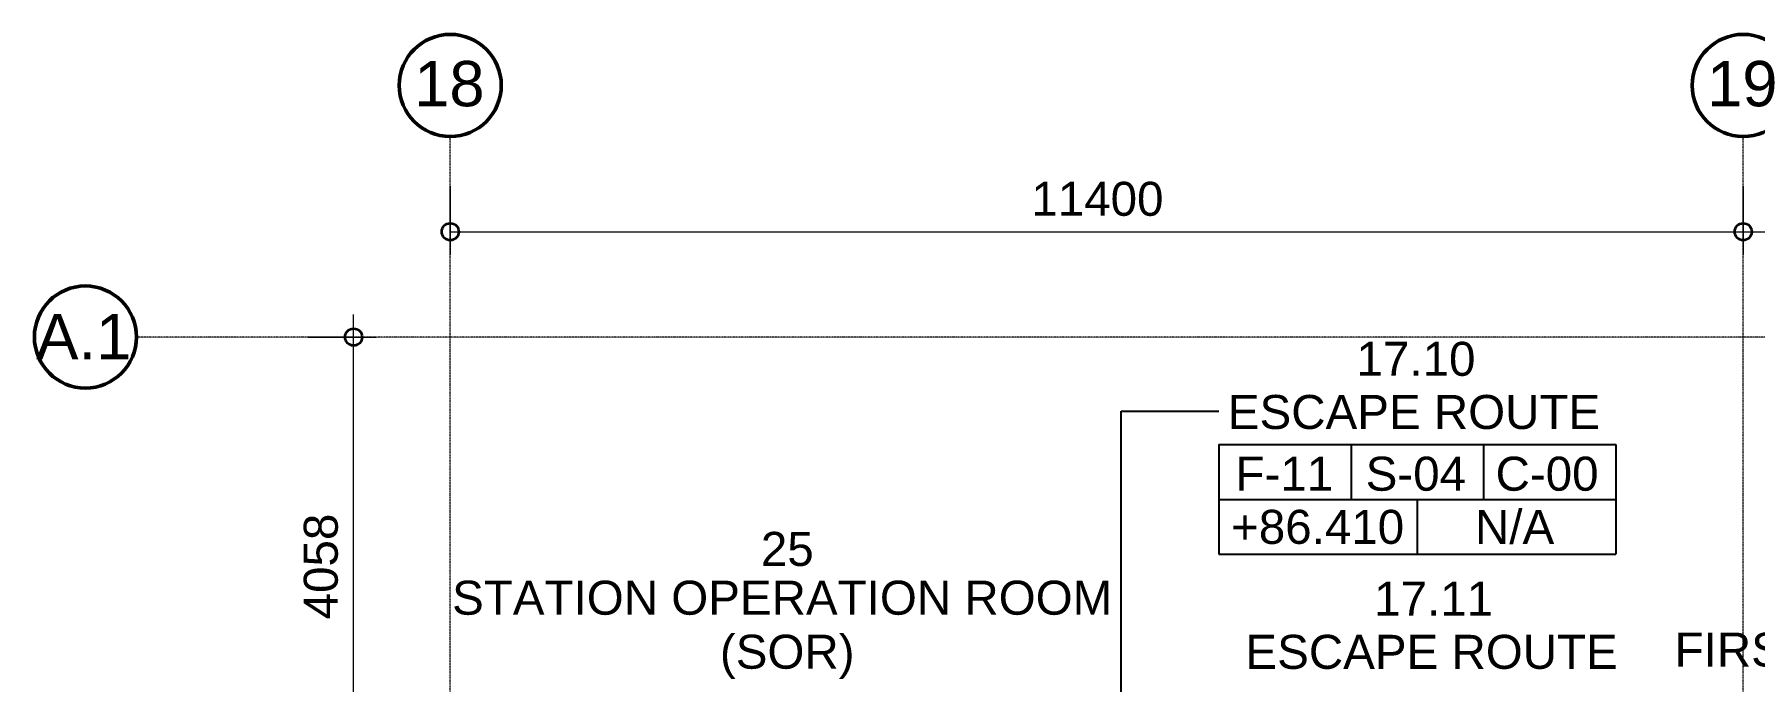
# Model space of a CAD drawing. Header units: millimetres. Extents: x -726048 to -647426, y -20687 to 18995.
# Drawn here: x -725549 to -710382, y 13213 to 18921 of the extents above; entities that cross this region are included whole.
import ezdxf

# ---------------------------------------------------------------- set-up
doc = ezdxf.new("R2010")
doc.units = ezdxf.units.MM
doc.linetypes.add('DPA_Grid _ Level 100', pattern=[10, 5.5, -1.6, 1.3, -1.6])
for name, color, linetype, lineweight in [('A-ANNO-DIMS', 1, 'Continuous', 9), ('A-ANNO-DIMS-100', 1, 'Continuous', 9), ('A-ROOM-IDEN', 3, 'Continuous', 25), ('A-ROOM-LINE', 3, 'Continuous', 25), ('S-GRID', 251, 'Continuous', 9), ('S-GRID-IDEN', 3, 'Continuous', 50)]:
    doc.layers.add(name, color=color, linetype=linetype, lineweight=lineweight)
doc.styles.add('Arial', font='arial.ttf', dxfattribs={"height": 400})
doc.styles.add('Arial_2', font='arial.ttf', dxfattribs={"height": 300})
doc.dimstyles.new('DPA-DIM-3_0_C-C', dxfattribs={"dimscale": 304.8, "dimtxt": 306.07782, "dimasz": 0.492126, "dimexe": 0.656168, "dimexo": 0.0625, "dimgap": 0.164042, "dimtad": 1, "dimdec": 0, "dimzin": 0, "dimdsep": 46, "dimtxsty": 'Arial_2', "dimblk1": 'DOTBLANK', "dimblk2": 'DOTBLANK', "dimsah": 1, "dimcen": 0.09, "dimdle": 0.656168, "dimadec": 8, "dimazin": 0, "dimtfac": 1, "dimtdec": 4, "dimtix": 1, "dimtmove": 0, "dimatfit": 3, "dimfxl": 1.312336, "dimfxlon": 1, "dimtvp": 1, "dimtolj": 1, "dimtzin": 0, "dimarcsym": 2})

# ---------------------------------------------------------------- blocks, each defined once
blk = doc.blocks.new('Grid - 100 Scale-2291345-4253-01 ENLARGED CONCOURSE LEVEL - REFLECTED CEILING PLAN - SHEET 4')
at = {"layer": 'S-GRID-IDEN'}
blk.add_circle((0, 0), 4.5, dxfattribs=at)
blk = doc.blocks.new('DIMBLOCK1-4253-01 ENLARGED CONCOURSE LEVEL - REFLECTED CEILING PLAN - SHEET 4')
at = {"layer": 'A-ANNO-DIMS-100', "transparency": 16777216}
for p, q in [((-721882, 17581), (-721882, 16981)), ((-721882, 17181), (-721882, 17581)), ((-710482, 17581), (-710482, 16981)), ((-710482, 17181), (-710482, 17581)), ((-721882, 17181), (-710482, 17181))]:
    blk.add_line(p, q, dxfattribs=at)
at = {"layer": 'A-ANNO-DIMS-100', "lineweight": 35, "transparency": 16777216}
for centre in [(-721882, 17181), (-710482, 17181)]:
    blk.add_circle(centre, 75, dxfattribs=at)
at = {"layer": 'A-ANNO-DIMS-100', "color": 0, "transparency": 16777216, "insert": (-716759, 17621), "char_height": 300, "width": 1384.41, "attachment_point": 1, "line_spacing_factor": 0.941778, "style": 'Arial_2'}
blk.add_mtext('11400', dxfattribs=at)
blk = doc.blocks.new('_DotBlank')
at = {"color": 0, "linetype": 'ByBlock', "lineweight": -2}
blk.add_line((-0.5, 0), (-1, 0), dxfattribs=at)
blk.add_circle((0, 0), 0.5, dxfattribs=at)
blk = doc.blocks.new('DIMBLOCK2-4253-01 ENLARGED CONCOURSE LEVEL - REFLECTED CEILING PLAN - SHEET 4')
at = {"layer": 'A-ANNO-DIMS-100', "transparency": 16777216}
for p, q in [((-710482, 17581), (-710482, 16981)), ((-710482, 17181), (-710482, 17581)), ((-699082, 17581), (-699082, 16981)), ((-699082, 17181), (-699082, 17581)), ((-710482, 17181), (-699082, 17181))]:
    blk.add_line(p, q, dxfattribs=at)
at = {"layer": 'A-ANNO-DIMS-100', "lineweight": 35, "transparency": 16777216}
for centre in [(-710482, 17181), (-699082, 17181)]:
    blk.add_circle(centre, 75, dxfattribs=at)
at = {"layer": 'A-ANNO-DIMS-100', "color": 0, "transparency": 16777216, "insert": (-705359, 17621), "char_height": 300, "width": 1384.41, "attachment_point": 1, "line_spacing_factor": 0.941778, "style": 'Arial_2'}
blk.add_mtext('11400', dxfattribs=at)
blk = doc.blocks.new('DIMBLOCK89-4253-01 ENLARGED CONCOURSE LEVEL - REFLECTED CEILING PLAN - SHEET 4')
at = {"layer": 'A-ANNO-DIMS-100', "transparency": 16777216}
for p, q in [((-722734, 11994), (-722734, 16452)), ((-723134, 16252), (-722534, 16252)), ((-722734, 16252), (-723134, 16252)), ((-723134, 12194), (-722534, 12194)), ((-722734, 12194), (-723134, 12194))]:
    blk.add_line(p, q, dxfattribs=at)
at = {"layer": 'A-ANNO-DIMS-100', "lineweight": 35, "transparency": 16777216}
for centre in [(-722734, 16252), (-722734, 12194)]:
    blk.add_circle(centre, 75, dxfattribs=at)
at = {"layer": 'A-ANNO-DIMS-100', "color": 0, "transparency": 16777216, "insert": (-723174, 13762), "char_height": 300, "width": 1107.53, "attachment_point": 1, "rotation": 90, "line_spacing_factor": 0.941778, "style": 'Arial_2'}
blk.add_mtext('4058', dxfattribs=at)
blk = doc.blocks.new('DPA_Room Tag Box - Standard-4486259-4253-01 ENLARGED CONCOURSE LEVEL - REFLECTED CEILING PLAN - SHEET 4')
at = {"layer": 'A-ROOM-LINE'}
for p, q in [((-17.5, -2.94), (-17.5, -12.6)), ((-17.5, -2.94), (17.5, -2.94)), ((-5.83, -2.94), (-5.83, -7.77)), ((5.83, -2.94), (5.83, -7.77)), ((17.5, -2.94), (17.5, -12.6)), ((-17.5, -7.77), (17.5, -7.77)), ((0, -7.77), (0, -12.6)), ((-17.5, -12.6), (17.5, -12.6))]:
    blk.add_line(p, q, dxfattribs=at)

msp = doc.modelspace()

# ---------------------------------------------------------------- linework, layer by layer
at = {"layer": 'A-ROOM-IDEN'}
for p, q in [((-715967.5, 15597.1), (-715106.5, 15597.1)), ((-715967.5, 8231.7), (-715967.5, 15597.1))]:
    msp.add_line(p, q, dxfattribs=at)
at = {"layer": 'S-GRID', "linetype": 'DPA_Grid _ Level 100'}
for p, q in [((-721882.4, -20129.6), (-721882.4, 18020.9)), ((-710482.4, -20129.6), (-710482.4, 18020.9)), ((-652322.4, 16252), (-724648.9, 16252))]:
    msp.add_line(p, q, dxfattribs=at)

# ---------------------------------------------------------------- block references
at = {"layer": 'A-ROOM-IDEN', "xscale": 99.99999999999993, "yscale": 99.99999999999993, "zscale": 99.99999999999993}
msp.add_blockref('DPA_Room Tag Box - Standard-4486259-4253-01 ENLARGED CONCOURSE LEVEL - REFLECTED CEILING PLAN - SHEET 4', (-713356.5, 15597.1), dxfattribs=at)
at = {"layer": 'S-GRID-IDEN', "xscale": 99.99999999999993, "yscale": 99.99999999999993, "zscale": 99.99999999999993}
for p in [(-721882.4, 18470.9), (-710482.4, 18470.9)]:
    msp.add_blockref('Grid - 100 Scale-2291345-4253-01 ENLARGED CONCOURSE LEVEL - REFLECTED CEILING PLAN - SHEET 4', p, dxfattribs=at)
at = {"layer": 'S-GRID-IDEN', "xscale": 99.99999999999993, "yscale": 99.99999999999993, "zscale": 99.99999999999993, "rotation": 89.9999999999998}
msp.add_blockref('Grid - 100 Scale-2291345-4253-01 ENLARGED CONCOURSE LEVEL - REFLECTED CEILING PLAN - SHEET 4', (-725098.9, 16252), dxfattribs=at)

# ---------------------------------------------------------------- texts
at = {"layer": 'A-ROOM-IDEN', "lineweight": 9, "char_height": 300, "attachment_point": 1, "style": 'Arial_2'}
for s, insert, width in [('17.10', (-713891.6, 16209.7), 1298.734), ('ESCAPE ROUTE', (-715026.5, 15740.8), 4040.505), ('F-11', (-714959.1, 15196.5), 1058.227), ('S-04', (-713811, 15196.5), 1090.295), ('C-00', (-712665.9, 15196.5), 1114.346), ('+86.410', (-714998.2, 14727.8), 1883.966), ('N/A', (-712847.4, 14727.8), 857.806), ('25', (-719143.8, 14533.2), 577.215), ('STATION OPERATION ROOM', (-721866.2, 14102.9), 7167.086), ('17.11', (-713736.1, 14094.4), 1298.734), ('FIRST AID / STRECHER STORE', (-711087.3, 13645), 7680.166), ('(SOR)', (-719504.8, 13626.6), 1451.054), ('ESCAPE ROUTE', (-714871.1, 13625.5), 4040.505)]:
    msp.add_mtext(s, dxfattribs=dict(at, insert=insert, width=width))
at = {"layer": 'S-GRID-IDEN', "lineweight": 9, "char_height": 400, "attachment_point": 1, "style": 'Arial'}
for s, insert, width in [('18', (-722201.2, 18686.8), 753.586), ('19', (-710801.2, 18686.8), 753.586), ('A.1', (-725533.1, 16455.9), 1026.16)]:
    msp.add_mtext(s, dxfattribs=dict(at, insert=insert, width=width))

# ---------------------------------------------------------------- dimensions: what is measured, and where the dimension line sits
at = {"layer": 'A-ANNO-DIMS'}
for base, p1, p2, picture, middle in [((-710482.4, 17181.3), (-721882.4, 17581.3), (-710482.4, 17581.3), 'DIMBLOCK1-4253-01 ENLARGED CONCOURSE LEVEL - REFLECTED CEILING PLAN - SHEET 4', (-716182.4, 17384.5)), ((-699082.4, 17181.3), (-710482.4, 17581.3), (-699082.4, 17581.3), 'DIMBLOCK2-4253-01 ENLARGED CONCOURSE LEVEL - REFLECTED CEILING PLAN - SHEET 4', (-704782.4, 17384.5))]:
    dim = msp.add_linear_dim(base=base, p1=p1, p2=p2, dimstyle='DPA-DIM-3_0_C-C', override={"dimpost": '<>', "dimfxl": 11400}, dxfattribs=at)
    dim.commit()
    dim.dimension.update_dxf_attribs({"geometry": picture, "text_midpoint": middle})
dim = msp.add_linear_dim(base=(-722734.2, 16252), p1=(-723134.2, 12194), p2=(-723134.2, 16252), angle=90, dimstyle='DPA-DIM-3_0_C-C', override={"dimpost": '<>', "dimfxl": 4057.997178}, dxfattribs=at)
dim.commit()
dim.dimension.update_dxf_attribs({"geometry": 'DIMBLOCK89-4253-01 ENLARGED CONCOURSE LEVEL - REFLECTED CEILING PLAN - SHEET 4', "text_midpoint": (-722937.3, 14223)})

doc.saveas('drawing.dxf')
